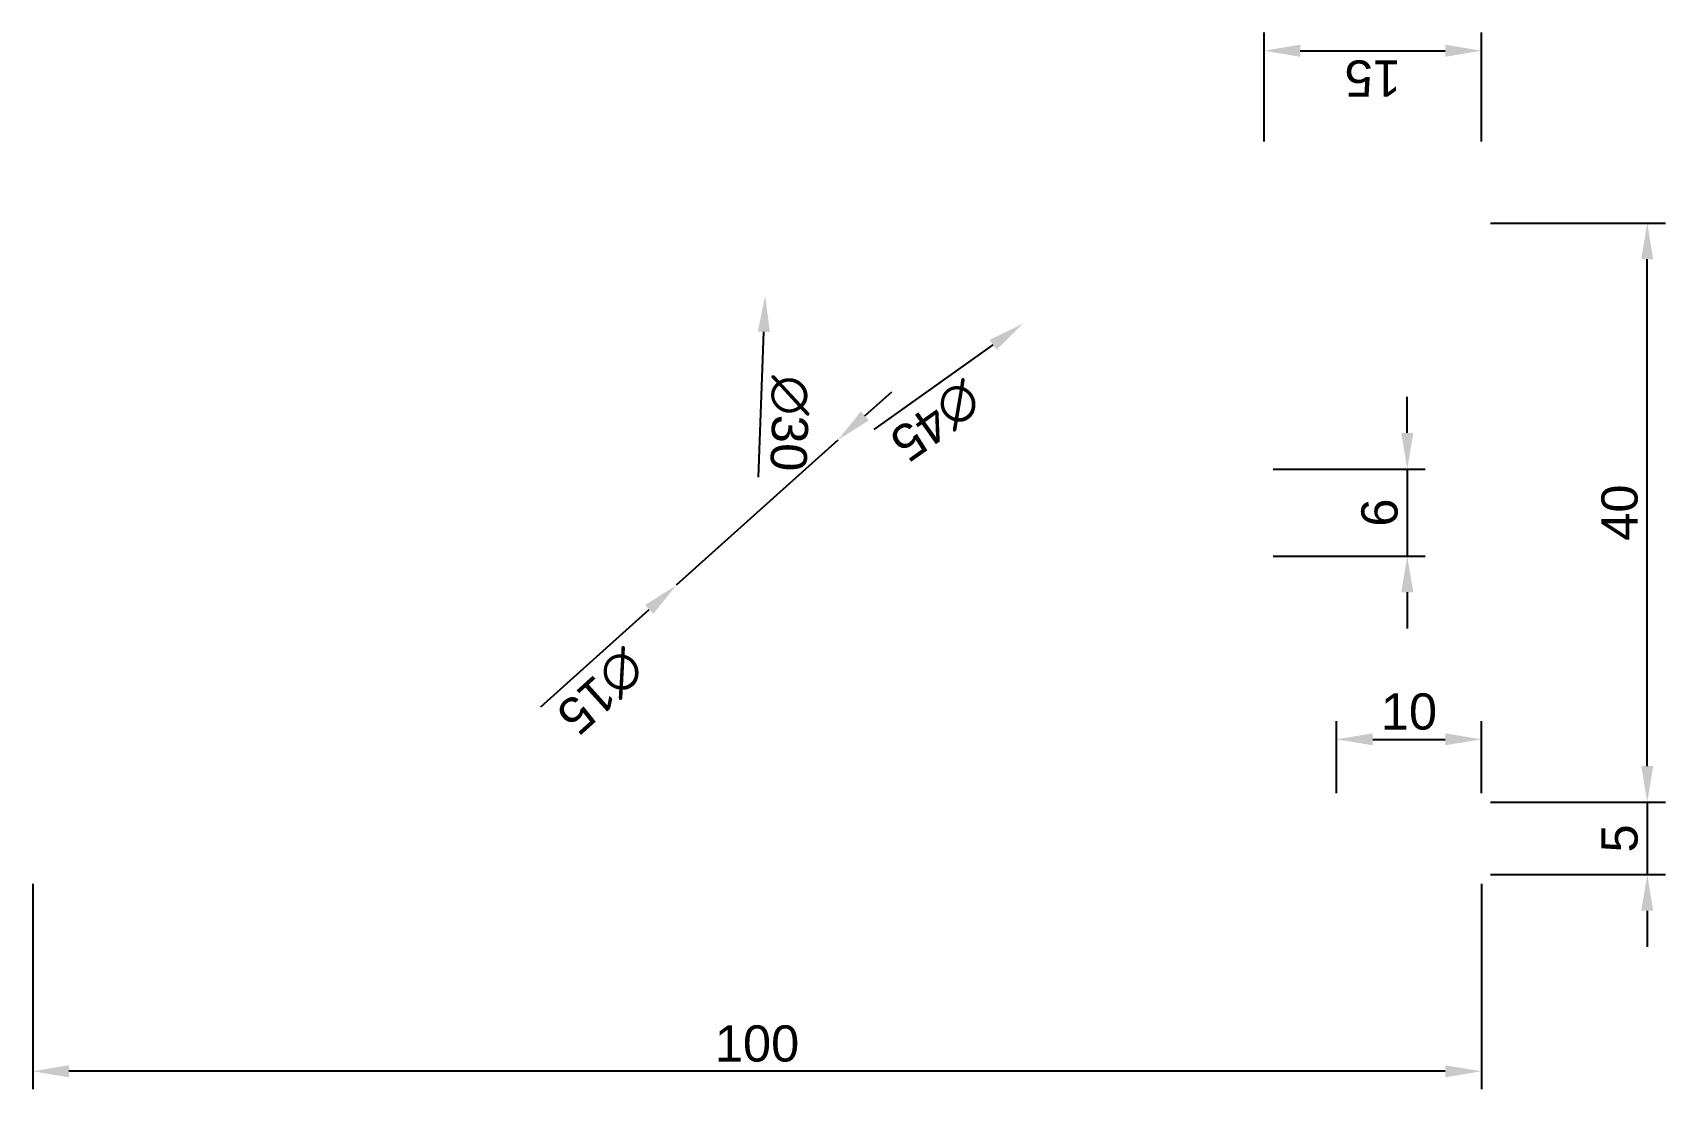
# Model space of a CAD drawing. Header units: millimetres. Extents: x 356 to 469, y 577 to 650.
import ezdxf

# ---------------------------------------------------------------- set-up
doc = ezdxf.new("R2010")
doc.units = ezdxf.units.MM
doc.layers.add('Cotas', color=5, linetype='Continuous')
doc.styles.get("Standard").update_dxf_attribs({"font": 'arial.ttf'})
doc.dimstyles.new('ISO-25', dxfattribs={"dimtxt": 2.5, "dimasz": 2.5, "dimexe": 1.25, "dimexo": 0.625, "dimtad": 1, "dimtxsty": 'Standard', "dimcen": 2.5, "dimadec": 0, "dimazin": 0, "dimtfac": 1, "dimtmove": 0, "dimatfit": 3, "dimfxl": 1, "dimarcsym": 0})

# ---------------------------------------------------------------- blocks, each defined once
blk = doc.blocks.new('*D28')
at = {"layer": 'Cotas', "color": 0, "lineweight": -2, "transparency": 16777216}
for p, q in [((467.38, 599.77), (467.38, 602.27)), ((456.55, 597.27), (468.63, 597.27)), ((467.38, 597.27), (467.38, 592.27)), ((456.55, 592.27), (468.63, 592.27)), ((467.38, 589.77), (467.38, 587.27))]:
    blk.add_line(p, q, dxfattribs=at)
at = {"layer": 'Cotas', "color": 0, "transparency": 16777216}
for points in [[(466.96, 599.77), (467.79, 599.77), (467.38, 597.27)], [(466.96, 589.77), (467.79, 589.77), (467.38, 592.27)]]:
    blk.add_solid(points, dxfattribs=at)
at = {"layer": 'Defpoints', "color": 0, "transparency": 16777216}
for p in [(455.93, 597.27), (455.93, 592.27), (467.38, 592.27)]:
    blk.add_point(p, dxfattribs=at)
at = {"layer": 'Cotas', "color": 0, "transparency": 16777216, "insert": (465.48, 594.77), "char_height": 2.5, "attachment_point": 5, "rotation": 90}
blk.add_mtext('5', dxfattribs=at)
blk = doc.blocks.new('*D29')
at = {"layer": 'Cotas', "color": 0, "lineweight": -2, "transparency": 16777216}
for p, q in [((355.93, 591.64), (355.93, 577.44)), ((455.93, 591.64), (455.93, 577.44)), ((453.43, 578.69), (358.43, 578.69))]:
    blk.add_line(p, q, dxfattribs=at)
at = {"layer": 'Cotas', "color": 0, "transparency": 16777216}
for points in [[(358.43, 579.1), (358.43, 578.27), (355.93, 578.69)], [(453.43, 579.1), (453.43, 578.27), (455.93, 578.69)]]:
    blk.add_solid(points, dxfattribs=at)
at = {"layer": 'Defpoints', "color": 0, "transparency": 16777216}
for p in [(355.93, 592.27), (455.93, 592.27), (355.93, 578.69)]:
    blk.add_point(p, dxfattribs=at)
at = {"layer": 'Cotas', "color": 0, "transparency": 16777216, "insert": (405.93, 580.59), "char_height": 2.5, "attachment_point": 5}
blk.add_mtext('100', dxfattribs=at)
blk = doc.blocks.new('*D30')
at = {"layer": 'Cotas', "color": 0, "lineweight": -2, "transparency": 16777216}
for p, q in [((445.93, 597.89), (445.93, 602.86)), ((455.93, 597.89), (455.93, 602.86)), ((448.43, 601.61), (453.43, 601.61))]:
    blk.add_line(p, q, dxfattribs=at)
at = {"layer": 'Cotas', "color": 0, "transparency": 16777216}
for points in [[(448.43, 602.03), (448.43, 601.2), (445.93, 601.61)], [(453.43, 602.03), (453.43, 601.2), (455.93, 601.61)]]:
    blk.add_solid(points, dxfattribs=at)
at = {"layer": 'Defpoints', "color": 0, "transparency": 16777216}
for p in [(455.93, 601.61), (445.93, 597.27), (455.93, 597.27)]:
    blk.add_point(p, dxfattribs=at)
at = {"layer": 'Cotas', "color": 0, "transparency": 16777216, "insert": (450.93, 603.52), "char_height": 2.5, "attachment_point": 5}
blk.add_mtext('10', dxfattribs=at)
blk = doc.blocks.new('*D31')
at = {"layer": 'Cotas', "color": 0, "lineweight": -2, "transparency": 16777216}
for p, q in [((456.55, 637.27), (468.63, 637.27)), ((467.38, 599.77), (467.38, 634.77)), ((456.55, 597.27), (468.63, 597.27))]:
    blk.add_line(p, q, dxfattribs=at)
at = {"layer": 'Cotas', "color": 0, "transparency": 16777216}
for points in [[(466.96, 634.77), (467.79, 634.77), (467.38, 637.27)], [(466.96, 599.77), (467.79, 599.77), (467.38, 597.27)]]:
    blk.add_solid(points, dxfattribs=at)
at = {"layer": 'Defpoints', "color": 0, "transparency": 16777216}
for p in [(455.93, 637.27), (467.38, 637.27), (455.93, 597.27)]:
    blk.add_point(p, dxfattribs=at)
at = {"layer": 'Cotas', "color": 0, "transparency": 16777216, "insert": (465.48, 617.27), "char_height": 2.5, "attachment_point": 5, "rotation": 90}
blk.add_mtext('40', dxfattribs=at)
blk = doc.blocks.new('*D33')
at = {"layer": 'Cotas', "color": 0, "lineweight": -2, "transparency": 16777216}
for p, q in [((450.81, 622.77), (450.81, 625.27)), ((441.55, 620.27), (452.06, 620.27)), ((450.81, 620.27), (450.81, 614.27)), ((441.55, 614.27), (452.06, 614.27)), ((450.81, 611.77), (450.81, 609.27))]:
    blk.add_line(p, q, dxfattribs=at)
at = {"layer": 'Cotas', "color": 0, "transparency": 16777216}
for points in [[(450.4, 622.77), (451.23, 622.77), (450.81, 620.27)], [(450.4, 611.77), (451.23, 611.77), (450.81, 614.27)]]:
    blk.add_solid(points, dxfattribs=at)
at = {"layer": 'Defpoints', "color": 0, "transparency": 16777216}
for p in [(440.93, 620.27), (440.93, 614.27), (450.81, 614.27)]:
    blk.add_point(p, dxfattribs=at)
at = {"layer": 'Cotas', "color": 0, "transparency": 16777216, "insert": (448.91, 617.27), "char_height": 2.5, "attachment_point": 5, "rotation": 90}
blk.add_mtext('6', dxfattribs=at)
blk = doc.blocks.new('*D34')
at = {"layer": 'Cotas', "color": 0, "lineweight": -2, "transparency": 16777216}
for p, q in [((440.93, 642.89), (440.93, 650.42)), ((455.93, 642.89), (455.93, 650.42)), ((443.43, 649.17), (453.43, 649.17))]:
    blk.add_line(p, q, dxfattribs=at)
at = {"layer": 'Cotas', "color": 0, "transparency": 16777216}
for points in [[(443.43, 648.75), (443.43, 649.59), (440.93, 649.17)], [(453.43, 648.75), (453.43, 649.59), (455.93, 649.17)]]:
    blk.add_solid(points, dxfattribs=at)
at = {"layer": 'Defpoints', "color": 0, "transparency": 16777216}
for p in [(455.93, 649.17), (440.93, 642.27), (455.93, 642.27)]:
    blk.add_point(p, dxfattribs=at)
at = {"layer": 'Cotas', "color": 0, "transparency": 16777216, "insert": (448.43, 647.27), "char_height": 2.5, "attachment_point": 5, "rotation": 180}
blk.add_mtext('15', dxfattribs=at)
blk = doc.blocks.new('*D36')
at = {"layer": 'Cotas', "color": 0, "lineweight": -2, "transparency": 16777216}
blk.add_line((406.02, 619.72), (406.4, 629.76), dxfattribs=at)
at = {"layer": 'Cotas', "color": 0, "transparency": 16777216}
blk.add_solid([(406.82, 629.74), (405.98, 629.77), (406.49, 632.25)], dxfattribs=at)
at = {"layer": 'Defpoints', "color": 0, "transparency": 16777216}
for p in [(406.49, 632.25), (405.36, 602.28)]:
    blk.add_point(p, dxfattribs=at)
at = {"layer": 'Cotas', "color": 0, "transparency": 16777216, "insert": (408.13, 623.42), "char_height": 2.5, "attachment_point": 5, "rotation": 267.8346}
blk.add_mtext('∅30', dxfattribs=at)
blk = doc.blocks.new('*D38')
at = {"layer": 'Cotas', "color": 0, "lineweight": -2, "transparency": 16777216}
blk.add_line((414.02, 623.02), (422.22, 628.86), dxfattribs=at)
at = {"layer": 'Cotas', "color": 0, "transparency": 16777216}
blk.add_solid([(422.47, 628.52), (421.98, 629.2), (424.26, 630.31)], dxfattribs=at)
at = {"layer": 'Defpoints', "color": 0, "transparency": 16777216}
for p in [(424.26, 630.31), (387.59, 604.22)]:
    blk.add_point(p, dxfattribs=at)
at = {"layer": 'Cotas', "color": 0, "transparency": 16777216, "insert": (418.25, 623.61), "char_height": 2.5, "attachment_point": 5, "rotation": 215.4303}
blk.add_mtext('∅45', dxfattribs=at)
blk = doc.blocks.new('*D39')
at = {"layer": 'Cotas', "color": 0, "lineweight": -2, "transparency": 16777216}
for p, q in [((413.37, 623.95), (415.23, 625.62)), ((411.51, 622.28), (400.35, 612.25)), ((391, 603.85), (398.49, 610.58))]:
    blk.add_line(p, q, dxfattribs=at)
at = {"layer": 'Cotas', "color": 0, "transparency": 16777216}
for points in [[(413.64, 623.64), (413.09, 624.26), (411.51, 622.28)], [(398.77, 610.27), (398.21, 610.89), (400.35, 612.25)]]:
    blk.add_solid(points, dxfattribs=at)
at = {"layer": 'Defpoints', "color": 0, "transparency": 16777216}
for p in [(411.51, 622.28), (400.35, 612.25)]:
    blk.add_point(p, dxfattribs=at)
at = {"layer": 'Cotas', "color": 0, "transparency": 16777216, "insert": (395.13, 604.92), "char_height": 2.5, "attachment_point": 5, "rotation": 221.9365}
blk.add_mtext('∅15', dxfattribs=at)

msp = doc.modelspace()

# ---------------------------------------------------------------- dimensions: what is measured, and where the dimension line sits
at = {"layer": 'Cotas'}
for base, p1, p2, angle, picture, middle in [((455.927, 649.17, -157.341), (440.927, 642.265, -157.341), (455.927, 642.265, -157.341), 180, '*D34', (448.427, 647.268, -157.341)), ((467.378, 637.265, -182.341), (455.927, 597.265, -182.341), (455.927, 637.265, -182.341), 90, '*D31', (465.476, 617.265, -182.341)), ((450.813, 614.265, -157.341), (440.927, 620.265, -157.341), (440.927, 614.265, -157.341), 90, '*D33', (448.911, 617.265, -157.341)), ((467.378, 592.265, -182.341), (455.927, 597.265, -182.341), (455.927, 592.265, -182.341), 90, '*D28', (465.481, 594.765, -182.341))]:
    dim = msp.add_linear_dim(base=base, p1=p1, p2=p2, angle=angle, dimstyle='ISO-25', dxfattribs=at)
    dim.commit()
    dim.dimension.update_dxf_attribs({"geometry": picture, "text_midpoint": middle})
for p1, p2, picture, middle in [((405.36, 602.276, -142.341), (406.494, 632.255, -142.341), '*D36', (406.162, 623.49, -142.341)), ((387.594, 604.222, -142.341), (424.261, 630.309, -142.341), '*D38', (417.102, 625.216, -142.341))]:
    dim = msp.add_diameter_dim_2p(p1=p1, p2=p2, dimstyle='ISO-25', dxfattribs=at)
    dim.commit()
    dim.dimension.update_dxf_attribs({"geometry": picture, "text_midpoint": middle, "dimtype": 163})
dim = msp.add_diameter_dim_2p(p1=(411.506, 622.278, -182.341), p2=(400.348, 612.253, -182.341), dimstyle='ISO-25', dxfattribs=at)
dim.commit()
dim.dimension.update_dxf_attribs({"geometry": '*D39', "text_midpoint": (393.813, 606.382, -182.341)})
for base, p1, p2, picture, middle in [((455.927, 601.614, -182.341), (445.927, 597.265, -182.341), (455.927, 597.265, -182.341), '*D30', (450.927, 603.516, -182.341)), ((355.927, 578.688, -182.341), (455.927, 592.265, -182.341), (355.927, 592.265, -182.341), '*D29', (405.927, 580.589, -182.341))]:
    dim = msp.add_linear_dim(base=base, p1=p1, p2=p2, dimstyle='ISO-25', dxfattribs=at)
    dim.commit()
    dim.dimension.update_dxf_attribs({"geometry": picture, "text_midpoint": middle})

doc.saveas('drawing.dxf')
